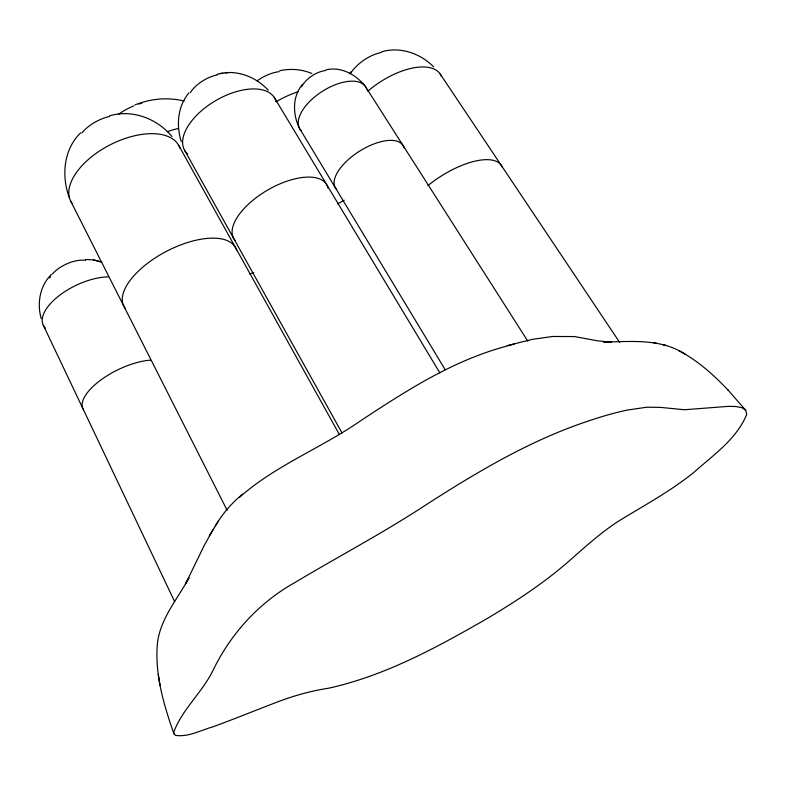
<?xml version="1.0" encoding="UTF-8"?>
<svg xmlns="http://www.w3.org/2000/svg" width="786" height="786" viewBox="0 0 786 786"><rect width="100%" height="100%" fill="white"/><g stroke="black" fill="none" stroke-linecap="round" stroke-linejoin="round"><path stroke-width="1.18" d="M212.868 529.97L204.311 545.337L185.604 583.713L188.945 577.985M188.876 578.074C176.654 600.435 157.721 621.687 157.072 648.548C155.677 677.954 164.461 706.712 174.05 734.153M215.256 526.129C222.31 513.897 231.674 503.05 242.628 494.139M209.41 535.679L218.577 520.627M302.541 84.308C292.392 96.206 292.657 113.636 298.994 127.273M188.876 92.954C177.616 106.395 176.074 125.446 181.301 141.706M349.436 73.864L351.145 71.683M51.395 274.432C39.85 285.74 36.844 303.376 41.216 318.566M80.683 132.814C63.391 149.487 61.229 176.486 69.522 198.092M239.278 497.518C275.306 465.4 321.445 448.089 360.784 420.648C405.271 391.369 450.82 361.884 502.588 347.274A199.801 57.997 -29.9 0 1 514.162 344.101M134.878 104.941C150.391 98.692 167.87 96.943 184.15 101.089M507.343 345.585L532.476 339.336L552.696 336.467L574.468 336.565L597.655 340.839L611.292 342.175L603.619 342.067C630.942 341.605 661.203 338.255 685.274 354.309M109.5 115.856C132.235 109.018 157.141 118.598 171.987 136.538M381.613 51.837C400.123 46.266 420.264 53.399 433.607 66.781M217.113 74.356C235.584 68.785 255.519 76.448 268.252 90.233M279.777 70.691C290.486 68.411 301.834 69.217 311.924 73.54M325.925 69.895C340.849 66.27 355.812 74.483 364.999 85.92M225.405 72.99L228.893 72.558M220.021 73.668L222.733 73.334M85.625 259.478L93.505 259.901L97.366 260.913M653.549 342.617L656.801 343.344M662.549 344.622L665.821 345.359M97.562 260.972L101.856 262.102L93.505 259.901M678.514 350.497C697.555 360.332 713.678 374.883 728.308 390.347M745.727 410.292L742.023 407.747L736.069 406.529L728.406 406.352L684.498 409.752L660.446 407.374L646.721 407.217L627.464 410.037A243.591 54.774 -29.9 0 0 586.376 421.679C529.695 440.769 477.996 471.492 427.879 503.61C384.845 532.034 339.179 556.066 294.947 582.514C259.577 602.233 231.565 632.74 213.723 668.945C203.053 691.768 182.224 708.933 173.618 732.513L175.229 735.313C188.208 737.445 200.636 730.214 212.859 726.863C232.548 719.671 251.962 711.762 271.534 704.236C289.798 696.986 308.682 691.208 328.155 688.3C385.15 675.832 437.124 647.281 487.3 618.464C515.793 601.457 543.706 583.202 568.74 561.322C586.562 545.71 604.09 529.489 624.634 517.434C648.254 503.217 672.433 489.688 693.94 472.307C713.197 455.133 736.678 439.06 746.7 414.448L745.727 410.292L727.581 389.522M440.16 73.972L619.584 342.274M366.109 87.59L527.848 341.203M299.938 129.061L445.171 369.666M274.196 97.326L439.905 372.947M184.651 150.372L342.008 432.929M178.55 145.125L339.287 434.344M70.75 201.226L227.154 510.35M43.328 325.286L174.669 601.683M158.251 674.359L160.069 685.5M125.446 308.574A63.047 28.866 -27.6 0 1 165.944 251.599A63.047 28.866 -27.6 0 1 236.507 249.997M72.558 204.055A60.777 32.285 -27.1 0 1 109.49 145.164A60.777 32.285 -27.1 0 1 179.925 148.161M81.852 133.011A31.234 17.43 -26.9 0 1 109.519 116.456M249.732 273.99A85.35 35.684 -28.5 0 1 253.79 272.585M118.44 114.383A41.57 22.991 -27.9 0 1 133.689 105.933M138.709 104.086A41.57 22.991 -27.9 0 1 141.706 103.202M167.3 131.665A81.272 42.051 -28.1 0 1 178.491 128.393M337.508 203.967A61.563 26.655 -31.1 0 1 344.229 200.253M257.101 80.83A30.536 16.251 -31.6 0 1 279.158 71.654M276.102 101.777A59.392 30.035 -31.4 0 1 298.022 91.795M427.928 185.614A57.663 23.786 -32.9 0 1 502.303 167.359M350.595 73.344A28.709 14.492 -33.9 0 1 381.141 52.515M367.769 91.245A55.767 26.783 -33.6 0 1 441.477 76.389M235.26 240.604A53.723 24.965 -30.1 0 1 268.645 189.485A53.723 24.965 -30.1 0 1 327.998 187.903M190.31 92.65A26.812 14.787 -30.3 0 1 217.447 74.876M187.608 154.036A52.053 27.5 -30.2 0 1 215.276 100.863A52.053 27.5 -30.2 0 1 276.161 101.64M336.791 189.554A39.919 18.294 -32.2 0 1 359.968 150.892A39.919 18.294 -32.2 0 1 404.043 147.778M301.608 86.765A20.181 10.473 -32.7 0 1 325.355 70.534M301.195 130.614A39.064 19.591 -32.6 0 1 322.81 91.038A39.064 19.591 -32.6 0 1 366.875 89.476M83.552 409.761A48.093 19.65 -26.1 0 1 100.549 380.208A48.093 19.65 -26.1 0 1 150.45 360.155M45.352 328.057A46.757 21.762 -25.5 0 1 57.643 296.843A46.757 21.762 -25.5 0 1 108.321 276.849M49.626 278.048A24.12 11.731 -25.2 0 1 50.402 276.682M52.407 274A24.12 11.731 -25.2 0 1 85.576 260.372"/></g></svg>
